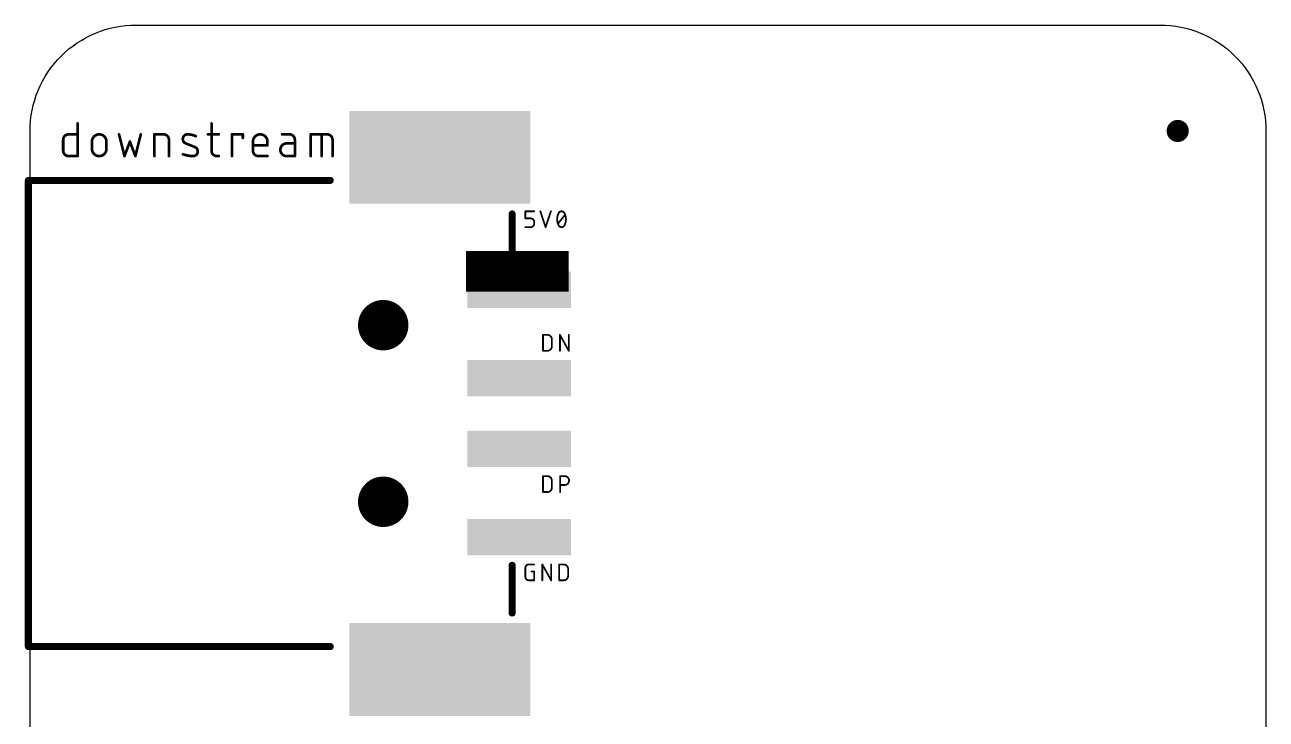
# Model space of a CAD drawing. Header units: millimetres. Extents: x 0 to 36.9, y 0 to 58.1.
# Drawn here: x 1.7 to 36.85, y 38.44 to 58.1 of the extents above; entities that cross this region are included whole.
import ezdxf

# ---------------------------------------------------------------- set-up
doc = ezdxf.new("R2010")
doc.units = ezdxf.units.MM
doc.layers.get('0').update_dxf_attribs({"true_color": 0xc2ced6})
doc.layers.add('0.0 - easgle cad import', color=7, linetype='Continuous', true_color=0xc2ced6)
doc.layers.add('0.1 - PCB', color=7, linetype='Continuous', true_color=0xc2ced6)
doc.layers.get('0').off()

# ---------------------------------------------------------------- blocks, each defined once
blk = doc.blocks.new('PIE')
at = {"const_width": 0.5}
blk.add_lwpolyline([(0, -0.25, 1), (0, 0.25, 1), (0, -0.25)], format="xyb", dxfattribs=at)
blk = doc.blocks.new('RECT')
blk.add_solid([(-0.5, -0.5), (0.5, -0.5), (-0.5, 0.5), (0.5, 0.5)])

msp = doc.modelspace()

# ---------------------------------------------------------------- linework, layer by layer
at = {"layer": '0.0 - easgle cad import'}
for points, const_width in [([(4.85, 58.1, 0.4142), (1.85, 55.1)], 0.01), ([(4.85, 58.102, 1), (4.85, 58.097)], 0.005), ([(4.85, 58.097, 1), (4.85, 58.102)], 0.005), ([(36.85, 55.1, 0.4142), (33.85, 58.1)], 0.01), ([(33.85, 58.102, 1), (33.85, 58.097)], 0.005), ([(33.85, 58.097, 1), (33.85, 58.102)], 0.005), ([(3.216, 55.312, 1), (3.178, 55.312)], 0.0381), ([(7.007, 55.312, 1), (6.968, 55.312)], 0.0381), ([(1.852, 55.1, 1), (1.847, 55.1)], 0.005), ([(1.847, 55.1, 1), (1.852, 55.1)], 0.005), ([(2.94, 55.004, 0.4142), (2.786, 54.85)], 0.0762), ([(2.805, 54.85, 1), (2.767, 54.85)], 0.0381), ([(2.767, 54.85, 1), (2.805, 54.85)], 0.0381), ([(2.94, 55.023, 1), (2.94, 54.985)], 0.0381), ([(2.94, 54.985, 1), (2.94, 55.023)], 0.0381), ([(3.197, 54.985, 1), (3.197, 55.023)], 0.0381), ([(4.011, 54.799, 1), (3.601, 54.799)], 0.0762), ([(4.386, 55.009, 1), (4.349, 54.999)], 0.0381), ([(5.002, 54.999, 1), (4.965, 55.009)], 0.0381), ([(5.39, 55.004, 1), (5.352, 55.004)], 0.0381), ([(5.371, 55.023, 1), (5.371, 54.985)], 0.0381), ([(5.781, 54.85, 0.4142), (5.627, 55.004)], 0.0762), ([(5.627, 55.023, 1), (5.627, 54.985)], 0.0381), ([(5.627, 54.985, 1), (5.627, 55.023)], 0.0381), ([(5.8, 54.85, 1), (5.762, 54.85)], 0.0381), ([(5.762, 54.85, 1), (5.8, 54.85)], 0.0381), ([(6.309, 55.004, 0.8318), (6.258, 54.747)], 0.0762), ([(6.54, 54.953, 0.1026), (6.309, 55.004)], 0.0762), ([(6.309, 55.023, 1), (6.309, 54.985)], 0.0381), ([(6.309, 54.985, 1), (6.309, 55.023)], 0.0381), ([(6.532, 54.935, 1), (6.548, 54.97)], 0.0381), ([(6.885, 55.023, 1), (6.885, 54.985)], 0.0381), ([(7.193, 54.985, 1), (7.193, 55.023)], 0.0381), ([(7.585, 55.004, 1), (7.547, 55.004)], 0.0381), ([(7.566, 55.023, 1), (7.566, 54.985)], 0.0381), ([(7.893, 55.004, 1), (7.855, 55.004)], 0.0381), ([(7.855, 54.901, 1), (7.893, 54.901)], 0.0381), ([(7.874, 54.985, 1), (7.874, 55.023)], 0.0381), ([(8.571, 54.799, 1), (8.161, 54.799)], 0.0762), ([(8.987, 55.023, 1), (8.987, 54.985)], 0.0381), ([(9.347, 54.85, 0.4142), (9.193, 55.004)], 0.0762), ([(9.193, 55.023, 1), (9.193, 54.985)], 0.0381), ([(9.193, 54.985, 1), (9.193, 55.023)], 0.0381), ([(9.366, 54.85, 1), (9.328, 54.85)], 0.0381), ([(9.328, 54.85, 1), (9.366, 54.85)], 0.0381), ([(9.817, 55.004, 1), (9.779, 55.004)], 0.0381), ([(9.798, 55.023, 1), (9.798, 54.985)], 0.0381), ([(10.125, 55.004, 1), (10.087, 55.004)], 0.0381), ([(10.414, 54.85, 0.4142), (10.26, 55.004)], 0.0762), ([(10.26, 55.023, 1), (10.26, 54.985)], 0.0381), ([(10.26, 54.985, 1), (10.26, 55.023)], 0.0381), ([(10.433, 54.85, 1), (10.395, 54.85)], 0.0381), ([(10.395, 54.85, 1), (10.433, 54.85)], 0.0381), ([(36.852, 55.1, 1), (36.847, 55.1)], 0.005), ([(36.847, 55.1, 1), (36.852, 55.1)], 0.005), ([(2.786, 54.542, 0.4142), (2.94, 54.388)], 0.0762), ([(2.805, 54.542, 1), (2.767, 54.542)], 0.0381), ([(2.767, 54.542, 1), (2.805, 54.542)], 0.0381), ([(3.62, 54.799, 1), (3.582, 54.799)], 0.0381), ([(3.582, 54.799, 1), (3.62, 54.799)], 0.0381), ([(3.601, 54.593, 1), (4.011, 54.593)], 0.0762), ([(3.62, 54.593, 1), (3.582, 54.593)], 0.0381), ([(3.582, 54.593, 1), (3.62, 54.593)], 0.0381), ([(4.03, 54.799, 1), (3.992, 54.799)], 0.0381), ([(3.992, 54.799, 1), (4.03, 54.799)], 0.0381), ([(4.03, 54.593, 1), (3.992, 54.593)], 0.0381), ([(3.992, 54.593, 1), (4.03, 54.593)], 0.0381), ([(4.694, 54.805, 1), (4.658, 54.792)], 0.0381), ([(4.694, 54.792, 1), (4.658, 54.805)], 0.0381), ([(6.265, 54.765, 1), (6.251, 54.73)], 0.0381), ([(6.251, 54.73, 1), (6.265, 54.765)], 0.0381), ([(6.463, 54.388, 0.8318), (6.514, 54.645)], 0.0762), ([(6.521, 54.662, 1), (6.507, 54.627)], 0.0381), ([(6.507, 54.627, 1), (6.521, 54.662)], 0.0381), ([(6.987, 54.542, 0.4142), (7.141, 54.388)], 0.0762), ([(7.007, 54.542, 1), (6.968, 54.542)], 0.0381), ([(6.968, 54.542, 1), (7.007, 54.542)], 0.0381), ([(8.161, 54.715, 1), (8.161, 54.677)], 0.0381), ([(8.18, 54.799, 1), (8.142, 54.799)], 0.0381), ([(8.142, 54.799, 1), (8.18, 54.799)], 0.0381), ([(8.161, 54.542, 0.4142), (8.315, 54.388)], 0.0762), ([(8.18, 54.542, 1), (8.142, 54.542)], 0.0381), ([(8.142, 54.542, 1), (8.18, 54.542)], 0.0381), ([(8.59, 54.799, 1), (8.552, 54.799)], 0.0381), ([(8.552, 54.799, 1), (8.59, 54.799)], 0.0381), ([(8.552, 54.696, 1), (8.59, 54.696)], 0.0381), ([(8.571, 54.677, 1), (8.571, 54.715)], 0.0381), ([(9.116, 54.747, 1), (9.116, 54.388)], 0.0762), ([(9.116, 54.766, 1), (9.116, 54.728)], 0.0381), ([(9.116, 54.728, 1), (9.116, 54.766)], 0.0381), ([(9.347, 54.728, 1), (9.347, 54.766)], 0.0381), ([(2.94, 54.407, 1), (2.94, 54.369)], 0.0381), ([(2.94, 54.369, 1), (2.94, 54.407)], 0.0381), ([(3.178, 54.388, 1), (3.216, 54.388)], 0.0381), ([(3.197, 54.369, 1), (3.197, 54.407)], 0.0381), ([(4.504, 54.395, 1), (4.54, 54.381)], 0.0381), ([(4.503, 54.383, 1), (4.54, 54.393)], 0.0381), ([(4.811, 54.393, 1), (4.848, 54.383)], 0.0381), ([(4.812, 54.381, 1), (4.848, 54.395)], 0.0381), ([(5.352, 54.388, 1), (5.39, 54.388)], 0.0381), ([(5.762, 54.388, 1), (5.8, 54.388)], 0.0381), ([(6.181, 54.439, 0.083), (6.463, 54.388)], 0.0762), ([(6.187, 54.457, 1), (6.174, 54.421)], 0.0381), ([(6.463, 54.407, 1), (6.463, 54.369)], 0.0381), ([(6.463, 54.369, 1), (6.463, 54.407)], 0.0381), ([(7.141, 54.407, 1), (7.141, 54.369)], 0.0381), ([(7.141, 54.369, 1), (7.141, 54.407)], 0.0381), ([(7.193, 54.369, 1), (7.193, 54.407)], 0.0381), ([(7.547, 54.388, 1), (7.585, 54.388)], 0.0381), ([(8.315, 54.407, 1), (8.315, 54.369)], 0.0381), ([(8.315, 54.369, 1), (8.315, 54.407)], 0.0381), ([(8.571, 54.369, 1), (8.571, 54.407)], 0.0381), ([(9.116, 54.407, 1), (9.116, 54.369)], 0.0381), ([(9.116, 54.369, 1), (9.116, 54.407)], 0.0381), ([(9.328, 54.388, 1), (9.366, 54.388)], 0.0381), ([(9.347, 54.369, 1), (9.347, 54.407)], 0.0381), ([(9.779, 54.388, 1), (9.817, 54.388)], 0.0381), ([(10.087, 54.388, 1), (10.125, 54.388)], 0.0381), ([(10.395, 54.388, 1), (10.433, 54.388)], 0.0381), ([(1.8, 53.75, 1), (1.8, 53.65)], 0.1), ([(1.85, 53.7, 1), (1.75, 53.7)], 0.1), ([(10.35, 53.65, 1), (10.35, 53.75)], 0.1), ([(15.55, 52.75, 1), (15.45, 52.75)], 0.1), ([(15.888, 52.825, 1), (15.863, 52.825)], 0.0254), ([(15.875, 52.837, 1), (15.875, 52.812)], 0.0254), ([(16.125, 52.812, 1), (16.125, 52.837)], 0.0254), ([(16.312, 52.829, 1), (16.288, 52.821)], 0.0254), ([(16.612, 52.821, 1), (16.588, 52.829)], 0.0254), ([(16.813, 52.762, 0.1139), (16.775, 52.6)], 0.0508), ([(16.9, 52.825, 0.3205), (16.813, 52.762)], 0.0508), ([(16.801, 52.766, 1), (16.825, 52.758)], 0.0254), ([(16.824, 52.757, 1), (16.801, 52.768)], 0.0254), ([(16.987, 52.762, 0.3205), (16.9, 52.825)], 0.0508), ([(16.9, 52.837, 1), (16.9, 52.812)], 0.0254), ([(16.9, 52.812, 1), (16.9, 52.837)], 0.0254), ([(17.025, 52.6, 0.1139), (16.987, 52.762)], 0.0508), ([(16.999, 52.768, 1), (16.976, 52.757)], 0.0254), ([(16.975, 52.758, 1), (16.999, 52.766)], 0.0254), ([(17.01, 52.717, 1), (16.99, 52.733)], 0.0254), ([(15.875, 52.638, 1), (15.875, 52.612)], 0.0254), ([(15.863, 52.625, 1), (15.888, 52.625)], 0.0254), ([(15.875, 52.388, 1), (15.875, 52.363)], 0.0254), ([(16.125, 52.525, 0.4142), (16.025, 52.625)], 0.0508), ([(16.025, 52.638, 1), (16.025, 52.612)], 0.0254), ([(16.025, 52.375, 0.4142), (16.125, 52.475)], 0.0508), ([(16.025, 52.388, 1), (16.025, 52.363)], 0.0254), ([(16.025, 52.612, 1), (16.025, 52.638)], 0.0254), ([(16.025, 52.363, 1), (16.025, 52.388)], 0.0254), ([(16.138, 52.525, 1), (16.112, 52.525)], 0.0254), ([(16.112, 52.525, 1), (16.138, 52.525)], 0.0254), ([(16.138, 52.475, 1), (16.112, 52.475)], 0.0254), ([(16.112, 52.475, 1), (16.138, 52.475)], 0.0254), ([(16.438, 52.371, 1), (16.462, 52.379)], 0.0254), ([(16.438, 52.379, 1), (16.462, 52.371)], 0.0254), ([(16.775, 52.6, 0.1139), (16.813, 52.438)], 0.0508), ([(16.788, 52.6, 1), (16.763, 52.6)], 0.0254), ([(16.763, 52.6, 1), (16.788, 52.6)], 0.0254), ([(16.79, 52.483, 1), (16.81, 52.467)], 0.0254), ([(16.813, 52.438, 0.3205), (16.9, 52.375)], 0.0508), ([(16.825, 52.442, 1), (16.801, 52.434)], 0.0254), ([(16.801, 52.432, 1), (16.824, 52.443)], 0.0254), ([(16.9, 52.375, 0.3204), (16.987, 52.438)], 0.0508), ([(16.9, 52.388, 1), (16.9, 52.363)], 0.0254), ([(16.9, 52.363, 1), (16.9, 52.388)], 0.0254), ([(16.987, 52.438, 0.1139), (17.025, 52.6)], 0.0508), ([(16.976, 52.443, 1), (16.999, 52.432)], 0.0254), ([(16.999, 52.434, 1), (16.975, 52.442)], 0.0254), ([(17.038, 52.6, 1), (17.012, 52.6)], 0.0254), ([(17.012, 52.6, 1), (17.038, 52.6)], 0.0254), ([(14.2, 51.702, 1), (14.2, 51.697)], 0.005), ([(14.202, 51.7, 1), (14.197, 51.7)], 0.005), ([(14.2, 51.692, 1), (14.2, 51.687)], 0.005), ([(14.2, 51.682, 1), (14.2, 51.677)], 0.005), ([(17.102, 51.7, 1), (17.097, 51.7)], 0.005), ([(17.1, 51.697, 1), (17.1, 51.702)], 0.005), ([(17.1, 51.687, 1), (17.1, 51.692)], 0.005), ([(17.1, 51.677, 1), (17.1, 51.682)], 0.005), ([(14.2, 51.672, 1), (14.2, 51.667)], 0.005), ([(14.2, 51.662, 1), (14.2, 51.657)], 0.005), ([(14.2, 51.652, 1), (14.2, 51.647)], 0.005), ([(14.2, 51.642, 1), (14.2, 51.637)], 0.005), ([(14.2, 51.632, 1), (14.2, 51.627)], 0.005), ([(14.2, 51.622, 1), (14.2, 51.617)], 0.005), ([(14.2, 51.612, 1), (14.2, 51.607)], 0.005), ([(14.2, 51.602, 1), (14.2, 51.597)], 0.005), ([(14.2, 51.592, 1), (14.2, 51.587)], 0.005), ([(14.2, 51.582, 1), (14.2, 51.577)], 0.005), ([(14.2, 51.572, 1), (14.2, 51.567)], 0.005), ([(14.2, 51.562, 1), (14.2, 51.557)], 0.005), ([(14.2, 51.552, 1), (14.2, 51.547)], 0.005), ([(14.2, 51.542, 1), (14.2, 51.537)], 0.005), ([(14.2, 51.532, 1), (14.2, 51.527)], 0.005), ([(14.2, 51.522, 1), (14.2, 51.517)], 0.005), ([(14.2, 51.512, 1), (14.2, 51.507)], 0.005), ([(14.2, 51.502, 1), (14.2, 51.497)], 0.005), ([(14.2, 51.492, 1), (14.2, 51.487)], 0.005), ([(14.2, 51.482, 1), (14.2, 51.477)], 0.005), ([(14.2, 51.472, 1), (14.2, 51.467)], 0.005), ([(14.2, 51.462, 1), (14.2, 51.457)], 0.005), ([(14.2, 51.452, 1), (14.2, 51.447)], 0.005), ([(14.2, 51.442, 1), (14.2, 51.437)], 0.005), ([(14.2, 51.432, 1), (14.2, 51.427)], 0.005), ([(14.2, 51.422, 1), (14.2, 51.417)], 0.005), ([(14.2, 51.412, 1), (14.2, 51.407)], 0.005), ([(14.2, 51.402, 1), (14.2, 51.397)], 0.005), ([(14.2, 51.392, 1), (14.2, 51.387)], 0.005), ([(14.2, 51.382, 1), (14.2, 51.377)], 0.005), ([(14.2, 51.372, 1), (14.2, 51.367)], 0.005), ([(14.2, 51.362, 1), (14.2, 51.357)], 0.005), ([(14.2, 51.352, 1), (14.2, 51.347)], 0.005), ([(14.2, 51.342, 1), (14.2, 51.337)], 0.005), ([(14.2, 51.332, 1), (14.2, 51.327)], 0.005), ([(15.45, 51.4, 1), (15.55, 51.4)], 0.1), ([(17.1, 51.667, 1), (17.1, 51.672)], 0.005), ([(17.1, 51.657, 1), (17.1, 51.662)], 0.005), ([(17.1, 51.647, 1), (17.1, 51.652)], 0.005), ([(17.1, 51.637, 1), (17.1, 51.642)], 0.005), ([(17.1, 51.627, 1), (17.1, 51.632)], 0.005), ([(17.1, 51.617, 1), (17.1, 51.622)], 0.005), ([(17.1, 51.607, 1), (17.1, 51.612)], 0.005), ([(17.1, 51.597, 1), (17.1, 51.602)], 0.005), ([(17.1, 51.587, 1), (17.1, 51.592)], 0.005), ([(17.1, 51.577, 1), (17.1, 51.582)], 0.005), ([(17.1, 51.567, 1), (17.1, 51.572)], 0.005), ([(17.1, 51.557, 1), (17.1, 51.562)], 0.005), ([(17.1, 51.547, 1), (17.1, 51.552)], 0.005), ([(17.1, 51.537, 1), (17.1, 51.542)], 0.005), ([(17.1, 51.527, 1), (17.1, 51.532)], 0.005), ([(17.1, 51.517, 1), (17.1, 51.522)], 0.005), ([(17.1, 51.507, 1), (17.1, 51.512)], 0.005), ([(17.1, 51.497, 1), (17.1, 51.502)], 0.005), ([(17.1, 51.487, 1), (17.1, 51.492)], 0.005), ([(17.1, 51.477, 1), (17.1, 51.482)], 0.005), ([(17.1, 51.467, 1), (17.1, 51.472)], 0.005), ([(17.1, 51.457, 1), (17.1, 51.462)], 0.005), ([(17.1, 51.447, 1), (17.1, 51.452)], 0.005), ([(17.1, 51.437, 1), (17.1, 51.442)], 0.005), ([(17.1, 51.427, 1), (17.1, 51.432)], 0.005), ([(17.1, 51.417, 1), (17.1, 51.422)], 0.005), ([(17.1, 51.407, 1), (17.1, 51.412)], 0.005), ([(17.1, 51.397, 1), (17.1, 51.402)], 0.005), ([(17.1, 51.387, 1), (17.1, 51.392)], 0.005), ([(17.1, 51.377, 1), (17.1, 51.382)], 0.005), ([(17.1, 51.367, 1), (17.1, 51.372)], 0.005), ([(17.1, 51.357, 1), (17.1, 51.362)], 0.005), ([(17.1, 51.347, 1), (17.1, 51.352)], 0.005), ([(17.1, 51.337, 1), (17.1, 51.342)], 0.005), ([(17.1, 51.327, 1), (17.1, 51.332)], 0.005), ([(14.2, 51.322, 1), (14.2, 51.317)], 0.005), ([(14.2, 51.312, 1), (14.2, 51.307)], 0.005), ([(14.2, 51.302, 1), (14.2, 51.297)], 0.005), ([(14.2, 51.292, 1), (14.2, 51.287)], 0.005), ([(14.2, 51.282, 1), (14.2, 51.277)], 0.005), ([(14.2, 51.272, 1), (14.2, 51.267)], 0.005), ([(14.2, 51.262, 1), (14.2, 51.257)], 0.005), ([(14.2, 51.252, 1), (14.2, 51.247)], 0.005), ([(14.2, 51.242, 1), (14.2, 51.237)], 0.005), ([(14.2, 51.232, 1), (14.2, 51.227)], 0.005), ([(14.2, 51.222, 1), (14.2, 51.217)], 0.005), ([(14.2, 51.212, 1), (14.2, 51.207)], 0.005), ([(14.2, 51.202, 1), (14.2, 51.197)], 0.005), ([(14.2, 51.192, 1), (14.2, 51.187)], 0.005), ([(14.2, 51.182, 1), (14.2, 51.177)], 0.005), ([(14.2, 51.172, 1), (14.2, 51.167)], 0.005), ([(14.2, 51.162, 1), (14.2, 51.157)], 0.005), ([(14.2, 51.152, 1), (14.2, 51.147)], 0.005), ([(14.2, 51.142, 1), (14.2, 51.137)], 0.005), ([(14.2, 51.132, 1), (14.2, 51.127)], 0.005), ([(14.2, 51.122, 1), (14.2, 51.117)], 0.005), ([(14.2, 51.112, 1), (14.2, 51.107)], 0.005), ([(14.2, 51.102, 1), (14.2, 51.097)], 0.005), ([(14.2, 51.092, 1), (14.2, 51.087)], 0.005), ([(14.2, 51.082, 1), (14.2, 51.077)], 0.005), ([(14.2, 51.072, 1), (14.2, 51.067)], 0.005), ([(14.2, 51.062, 1), (14.2, 51.057)], 0.005), ([(14.2, 51.052, 1), (14.2, 51.047)], 0.005), ([(14.2, 51.042, 1), (14.2, 51.037)], 0.005), ([(14.2, 51.032, 1), (14.2, 51.027)], 0.005), ([(14.2, 51.022, 1), (14.2, 51.017)], 0.005), ([(14.2, 51.012, 1), (14.2, 51.007)], 0.005), ([(14.2, 51.002, 1), (14.2, 50.997)], 0.005), ([(14.2, 50.992, 1), (14.2, 50.987)], 0.005), ([(14.2, 50.982, 1), (14.2, 50.977)], 0.005), ([(14.2, 50.972, 1), (14.2, 50.967)], 0.005), ([(17.1, 51.317, 1), (17.1, 51.322)], 0.005), ([(17.1, 51.307, 1), (17.1, 51.312)], 0.005), ([(17.1, 51.297, 1), (17.1, 51.302)], 0.005), ([(17.1, 51.287, 1), (17.1, 51.292)], 0.005), ([(17.1, 51.277, 1), (17.1, 51.282)], 0.005), ([(17.1, 51.267, 1), (17.1, 51.272)], 0.005), ([(17.1, 51.257, 1), (17.1, 51.262)], 0.005), ([(17.1, 51.247, 1), (17.1, 51.252)], 0.005), ([(17.1, 51.237, 1), (17.1, 51.242)], 0.005), ([(17.1, 51.227, 1), (17.1, 51.232)], 0.005), ([(17.1, 51.217, 1), (17.1, 51.222)], 0.005), ([(17.1, 51.207, 1), (17.1, 51.212)], 0.005), ([(17.1, 51.197, 1), (17.1, 51.202)], 0.005), ([(17.1, 51.187, 1), (17.1, 51.192)], 0.005), ([(17.1, 51.177, 1), (17.1, 51.182)], 0.005), ([(17.1, 51.167, 1), (17.1, 51.172)], 0.005), ([(17.1, 51.157, 1), (17.1, 51.162)], 0.005), ([(17.1, 51.147, 1), (17.1, 51.152)], 0.005), ([(17.1, 51.137, 1), (17.1, 51.142)], 0.005), ([(17.1, 51.127, 1), (17.1, 51.132)], 0.005), ([(17.1, 51.117, 1), (17.1, 51.122)], 0.005), ([(17.1, 51.107, 1), (17.1, 51.112)], 0.005), ([(17.1, 51.097, 1), (17.1, 51.102)], 0.005), ([(17.1, 51.087, 1), (17.1, 51.092)], 0.005), ([(17.1, 51.077, 1), (17.1, 51.082)], 0.005), ([(17.1, 51.067, 1), (17.1, 51.072)], 0.005), ([(17.1, 51.057, 1), (17.1, 51.062)], 0.005), ([(17.1, 51.047, 1), (17.1, 51.052)], 0.005), ([(17.1, 51.037, 1), (17.1, 51.042)], 0.005), ([(17.1, 51.027, 1), (17.1, 51.032)], 0.005), ([(17.1, 51.017, 1), (17.1, 51.022)], 0.005), ([(17.1, 51.007, 1), (17.1, 51.012)], 0.005), ([(17.1, 50.997, 1), (17.1, 51.002)], 0.005), ([(17.1, 50.987, 1), (17.1, 50.992)], 0.005), ([(17.1, 50.977, 1), (17.1, 50.982)], 0.005), ([(17.1, 50.967, 1), (17.1, 50.972)], 0.005), ([(14.2, 50.962, 1), (14.2, 50.957)], 0.005), ([(14.2, 50.952, 1), (14.2, 50.947)], 0.005), ([(14.2, 50.942, 1), (14.2, 50.937)], 0.005), ([(14.2, 50.932, 1), (14.2, 50.927)], 0.005), ([(14.2, 50.922, 1), (14.2, 50.917)], 0.005), ([(14.2, 50.912, 1), (14.2, 50.907)], 0.005), ([(14.2, 50.902, 1), (14.2, 50.897)], 0.005), ([(14.2, 50.892, 1), (14.2, 50.887)], 0.005), ([(14.2, 50.882, 1), (14.2, 50.877)], 0.005), ([(14.2, 50.872, 1), (14.2, 50.867)], 0.005), ([(14.2, 50.862, 1), (14.2, 50.857)], 0.005), ([(14.2, 50.852, 1), (14.2, 50.847)], 0.005), ([(14.2, 50.842, 1), (14.2, 50.837)], 0.005), ([(14.2, 50.832, 1), (14.2, 50.827)], 0.005), ([(14.2, 50.822, 1), (14.2, 50.817)], 0.005), ([(14.2, 50.812, 1), (14.2, 50.807)], 0.005), ([(14.2, 50.802, 1), (14.2, 50.797)], 0.005), ([(14.2, 50.792, 1), (14.2, 50.787)], 0.005), ([(14.2, 50.782, 1), (14.2, 50.777)], 0.005), ([(14.2, 50.772, 1), (14.2, 50.767)], 0.005), ([(14.2, 50.762, 1), (14.2, 50.757)], 0.005), ([(14.2, 50.752, 1), (14.2, 50.747)], 0.005), ([(14.2, 50.742, 1), (14.2, 50.737)], 0.005), ([(14.2, 50.732, 1), (14.2, 50.727)], 0.005), ([(14.2, 50.722, 1), (14.2, 50.717)], 0.005), ([(14.2, 50.712, 1), (14.2, 50.707)], 0.005), ([(14.2, 50.702, 1), (14.2, 50.697)], 0.005), ([(14.2, 50.692, 1), (14.2, 50.687)], 0.005), ([(14.2, 50.682, 1), (14.2, 50.677)], 0.005), ([(14.2, 50.672, 1), (14.2, 50.667)], 0.005), ([(14.2, 50.662, 1), (14.2, 50.657)], 0.005), ([(14.2, 50.652, 1), (14.2, 50.647)], 0.005), ([(14.2, 50.642, 1), (14.2, 50.637)], 0.005), ([(14.2, 50.632, 1), (14.2, 50.627)], 0.005), ([(14.2, 50.622, 1), (14.2, 50.617)], 0.005), ([(17.1, 50.957, 1), (17.1, 50.962)], 0.005), ([(17.1, 50.947, 1), (17.1, 50.952)], 0.005), ([(17.1, 50.937, 1), (17.1, 50.942)], 0.005), ([(17.1, 50.927, 1), (17.1, 50.932)], 0.005), ([(17.1, 50.917, 1), (17.1, 50.922)], 0.005), ([(17.1, 50.907, 1), (17.1, 50.912)], 0.005), ([(17.1, 50.897, 1), (17.1, 50.902)], 0.005), ([(17.1, 50.887, 1), (17.1, 50.892)], 0.005), ([(17.1, 50.877, 1), (17.1, 50.882)], 0.005), ([(17.1, 50.867, 1), (17.1, 50.872)], 0.005), ([(17.1, 50.857, 1), (17.1, 50.862)], 0.005), ([(17.1, 50.847, 1), (17.1, 50.852)], 0.005), ([(17.1, 50.837, 1), (17.1, 50.842)], 0.005), ([(17.1, 50.827, 1), (17.1, 50.832)], 0.005), ([(17.1, 50.817, 1), (17.1, 50.822)], 0.005), ([(17.1, 50.807, 1), (17.1, 50.812)], 0.005), ([(17.1, 50.797, 1), (17.1, 50.802)], 0.005), ([(17.1, 50.787, 1), (17.1, 50.792)], 0.005), ([(17.1, 50.777, 1), (17.1, 50.782)], 0.005), ([(17.1, 50.767, 1), (17.1, 50.772)], 0.005), ([(17.1, 50.757, 1), (17.1, 50.762)], 0.005), ([(17.1, 50.747, 1), (17.1, 50.752)], 0.005), ([(17.1, 50.737, 1), (17.1, 50.742)], 0.005), ([(17.1, 50.727, 1), (17.1, 50.732)], 0.005), ([(17.1, 50.717, 1), (17.1, 50.722)], 0.005), ([(17.1, 50.707, 1), (17.1, 50.712)], 0.005), ([(17.1, 50.697, 1), (17.1, 50.702)], 0.005), ([(17.1, 50.687, 1), (17.1, 50.692)], 0.005), ([(17.1, 50.677, 1), (17.1, 50.682)], 0.005), ([(17.1, 50.667, 1), (17.1, 50.672)], 0.005), ([(17.1, 50.657, 1), (17.1, 50.662)], 0.005), ([(17.1, 50.647, 1), (17.1, 50.652)], 0.005), ([(17.1, 50.637, 1), (17.1, 50.642)], 0.005), ([(17.1, 50.627, 1), (17.1, 50.632)], 0.005), ([(17.1, 50.617, 1), (17.1, 50.622)], 0.005), ([(11.85, 49.243, 1), (11.85, 49.957, 1), (11.85, 49.243)], 0.714), ([(14.2, 50.612, 1), (14.2, 50.607)], 0.005), ([(14.2, 50.602, 1), (14.2, 50.597)], 0.005), ([(14.2, 50.592, 1), (14.2, 50.587)], 0.005), ([(14.2, 50.582, 1), (14.2, 50.577)], 0.005), ([(14.2, 50.572, 1), (14.2, 50.567)], 0.005), ([(14.2, 50.562, 1), (14.2, 50.557)], 0.005), ([(14.2, 50.552, 1), (14.2, 50.547)], 0.005), ([(14.2, 50.552, 1), (14.2, 50.547)], 0.005), ([(14.197, 50.55, 1), (14.202, 50.55)], 0.005), ([(17.097, 50.55, 1), (17.102, 50.55)], 0.005), ([(17.1, 50.607, 1), (17.1, 50.612)], 0.005), ([(17.1, 50.597, 1), (17.1, 50.602)], 0.005), ([(17.1, 50.587, 1), (17.1, 50.592)], 0.005), ([(17.1, 50.577, 1), (17.1, 50.582)], 0.005), ([(17.1, 50.567, 1), (17.1, 50.572)], 0.005), ([(17.1, 50.557, 1), (17.1, 50.562)], 0.005), ([(17.1, 50.547, 1), (17.1, 50.552)], 0.005), ([(17.1, 50.547, 1), (17.1, 50.552)], 0.005), ([(16.388, 49.325, 1), (16.363, 49.325)], 0.0254), ([(16.375, 49.337, 1), (16.375, 49.312)], 0.0254), ([(16.625, 49.2, 0.4142), (16.5, 49.325)], 0.0508), ([(16.5, 49.337, 1), (16.5, 49.312)], 0.0254), ([(16.5, 49.312, 1), (16.5, 49.337)], 0.0254), ([(16.638, 49.2, 1), (16.612, 49.2)], 0.0254), ([(16.868, 49.325, 1), (16.843, 49.325)], 0.0254), ([(16.866, 49.331, 1), (16.844, 49.318)], 0.0254), ([(17.118, 49.325, 1), (17.092, 49.325)], 0.0254), ([(16.375, 48.888, 1), (16.375, 48.863)], 0.0254), ([(16.363, 48.875, 1), (16.388, 48.875)], 0.0254), ([(16.5, 48.875, 0.4142), (16.625, 49)], 0.0508), ([(16.5, 48.888, 1), (16.5, 48.863)], 0.0254), ([(16.5, 48.863, 1), (16.5, 48.888)], 0.0254), ([(16.612, 49.2, 1), (16.638, 49.2)], 0.0254), ([(16.638, 49, 1), (16.612, 49)], 0.0254), ([(16.612, 49, 1), (16.638, 49)], 0.0254), ([(16.843, 48.875, 1), (16.868, 48.875)], 0.0254), ([(17.092, 48.875, 1), (17.118, 48.875)], 0.0254), ([(17.094, 48.869, 1), (17.116, 48.882)], 0.0254), ([(16.388, 45.325, 1), (16.363, 45.325)], 0.0254), ([(16.375, 45.337, 1), (16.375, 45.312)], 0.0254), ([(16.625, 45.2, 0.4142), (16.5, 45.325)], 0.0508), ([(16.5, 45.337, 1), (16.5, 45.312)], 0.0254), ([(16.5, 45.312, 1), (16.5, 45.337)], 0.0254), ([(16.876, 45.325, 1), (16.85, 45.325)], 0.0254), ([(16.863, 45.337, 1), (16.863, 45.312)], 0.0254), ([(16.988, 45.075, 1), (16.988, 45.325)], 0.0508), ([(16.988, 45.337, 1), (16.988, 45.312)], 0.0254), ([(16.988, 45.312, 1), (16.988, 45.337)], 0.0254), ([(11.85, 44.243, 1), (11.85, 44.957, 1), (11.85, 44.243)], 0.714), ([(16.5, 44.875, 0.4142), (16.625, 45)], 0.0508), ([(16.638, 45.2, 1), (16.612, 45.2)], 0.0254), ([(16.612, 45.2, 1), (16.638, 45.2)], 0.0254), ([(16.638, 45, 1), (16.612, 45)], 0.0254), ([(16.612, 45, 1), (16.638, 45)], 0.0254), ([(16.863, 45.088, 1), (16.863, 45.062)], 0.0254), ([(16.988, 45.088, 1), (16.988, 45.062)], 0.0254), ([(16.988, 45.062, 1), (16.988, 45.088)], 0.0254), ([(16.375, 44.888, 1), (16.375, 44.863)], 0.0254), ([(16.363, 44.875, 1), (16.388, 44.875)], 0.0254), ([(16.5, 44.888, 1), (16.5, 44.863)], 0.0254), ([(16.5, 44.863, 1), (16.5, 44.888)], 0.0254), ([(16.85, 44.875, 1), (16.876, 44.875)], 0.0254), ([(15.55, 42.8, 1), (15.45, 42.8)], 0.1), ([(15.975, 42.825, 0.4142), (15.875, 42.725)], 0.0508), ([(15.888, 42.725, 1), (15.863, 42.725)], 0.0254), ([(15.863, 42.725, 1), (15.888, 42.725)], 0.0254), ([(15.975, 42.837, 1), (15.975, 42.812)], 0.0254), ([(15.975, 42.812, 1), (15.975, 42.837)], 0.0254), ([(16.05, 42.638, 1), (16.05, 42.612)], 0.0254), ([(16.138, 42.625, 1), (16.112, 42.625)], 0.0254), ([(16.125, 42.812, 1), (16.125, 42.837)], 0.0254), ([(16.125, 42.612, 1), (16.125, 42.638)], 0.0254), ([(16.368, 42.825, 1), (16.343, 42.825)], 0.0254), ([(16.366, 42.831, 1), (16.344, 42.818)], 0.0254), ([(16.618, 42.825, 1), (16.592, 42.825)], 0.0254), ([(16.848, 42.825, 1), (16.823, 42.825)], 0.0254), ([(16.835, 42.837, 1), (16.835, 42.812)], 0.0254), ([(17.085, 42.7, 0.4142), (16.96, 42.825)], 0.0508), ([(16.96, 42.837, 1), (16.96, 42.812)], 0.0254), ([(16.96, 42.812, 1), (16.96, 42.837)], 0.0254), ([(17.098, 42.7, 1), (17.072, 42.7)], 0.0254), ([(17.072, 42.7, 1), (17.098, 42.7)], 0.0254), ([(15.875, 42.475, 0.4142), (15.975, 42.375)], 0.0508), ([(15.888, 42.475, 1), (15.863, 42.475)], 0.0254), ([(15.863, 42.475, 1), (15.888, 42.475)], 0.0254), ([(15.975, 42.388, 1), (15.975, 42.363)], 0.0254), ([(15.975, 42.363, 1), (15.975, 42.388)], 0.0254), ([(16.112, 42.375, 1), (16.138, 42.375)], 0.0254), ([(16.125, 42.363, 1), (16.125, 42.388)], 0.0254), ([(16.343, 42.375, 1), (16.368, 42.375)], 0.0254), ([(16.592, 42.375, 1), (16.618, 42.375)], 0.0254), ([(16.594, 42.369, 1), (16.616, 42.382)], 0.0254), ([(16.835, 42.388, 1), (16.835, 42.363)], 0.0254), ([(16.823, 42.375, 1), (16.848, 42.375)], 0.0254), ([(16.96, 42.375, 0.4142), (17.085, 42.5)], 0.0508), ([(16.96, 42.388, 1), (16.96, 42.363)], 0.0254), ([(16.96, 42.363, 1), (16.96, 42.388)], 0.0254), ([(17.098, 42.5, 1), (17.072, 42.5)], 0.0254), ([(17.072, 42.5, 1), (17.098, 42.5)], 0.0254), ([(15.45, 41.45, 1), (15.55, 41.45)], 0.1), ([(1.8, 40.55, 1), (1.8, 40.45)], 0.1), ([(1.75, 40.5, 1), (1.85, 40.5)], 0.1), ([(10.35, 40.45, 1), (10.35, 40.55)], 0.1)]:
    msp.add_lwpolyline(points, format="xyb", dxfattribs=dict(at, const_width=const_width))
for points, const_width in [([(4.85, 58.1), (33.85, 58.1)], 0.01), ([(3.197, 55.312), (3.197, 54.388)], 0.0762), ([(6.987, 55.312), (6.987, 54.542)], 0.0762), ([(1.85, 5.1), (1.85, 55.1)], 0.01), ([(2.786, 54.542), (2.786, 54.85)], 0.0762), ([(2.94, 55.004), (3.197, 55.004)], 0.0762), ([(4.368, 55.004), (4.522, 54.388)], 0.0762), ([(4.83, 54.388), (4.984, 55.004)], 0.0762), ([(5.371, 54.388), (5.371, 55.004)], 0.0762), ([(5.371, 55.004), (5.627, 55.004)], 0.0762), ([(5.781, 54.85), (5.781, 54.388)], 0.0762), ([(6.885, 55.004), (7.193, 55.004)], 0.0762), ([(7.566, 54.388), (7.566, 55.004)], 0.0762), ([(7.566, 55.004), (7.874, 55.004)], 0.0762), ([(7.874, 55.004), (7.874, 54.901)], 0.0762), ([(9.193, 55.004), (8.987, 55.004)], 0.0762), ([(9.347, 54.388), (9.347, 54.85)], 0.0762), ([(9.798, 54.388), (9.798, 55.004)], 0.0762), ([(9.798, 55.004), (10.26, 55.004)], 0.0762), ([(10.106, 54.388), (10.106, 55.004)], 0.0762), ([(10.414, 54.85), (10.414, 54.388)], 0.0762), ([(36.85, 55.1), (36.85, 5.1)], 0.01), ([(3.601, 54.593), (3.601, 54.799)], 0.0762), ([(4.011, 54.799), (4.011, 54.593)], 0.0762), ([(4.522, 54.388), (4.676, 54.799)], 0.0762), ([(4.676, 54.799), (4.83, 54.388)], 0.0762), ([(6.514, 54.645), (6.258, 54.747)], 0.0762), ([(8.161, 54.542), (8.161, 54.799)], 0.0762), ([(8.571, 54.696), (8.161, 54.696)], 0.0762), ([(8.571, 54.799), (8.571, 54.696)], 0.0762), ([(9.347, 54.747), (9.116, 54.747)], 0.0762), ([(3.197, 54.388), (2.94, 54.388)], 0.0762), ([(7.141, 54.388), (7.193, 54.388)], 0.0762), ([(8.571, 54.388), (8.315, 54.388)], 0.0762), ([(9.116, 54.388), (9.347, 54.388)], 0.0762), ([(1.8, 53.7), (10.35, 53.7)], 0.2), ([(1.8, 40.5), (1.8, 53.7)], 0.2), ([(15.5, 52.75), (15.5, 51.4)], 0.2), ([(15.875, 52.625), (15.875, 52.825)], 0.0508), ([(15.875, 52.825), (16.125, 52.825)], 0.0508), ([(16.3, 52.825), (16.45, 52.375)], 0.0508), ([(16.45, 52.375), (16.6, 52.825)], 0.0508), ([(16.8, 52.475), (17, 52.725)], 0.0508), ([(16.025, 52.625), (15.875, 52.625)], 0.0508), ([(15.875, 52.375), (16.025, 52.375)], 0.0508), ([(16.125, 52.475), (16.125, 52.525)], 0.0508), ([(14.2, 51.7), (17.1, 51.7)], 0.01), ([(14.2, 50.55), (14.2, 51.7)], 0.01), ([(14.2, 51.69), (17.1, 51.69)], 0.01), ([(14.2, 51.68), (17.1, 51.68)], 0.01), ([(17.1, 51.7), (17.1, 50.55)], 0.01), ([(14.2, 51.67), (17.1, 51.67)], 0.01), ([(14.2, 51.66), (17.1, 51.66)], 0.01), ([(14.2, 51.65), (17.1, 51.65)], 0.01), ([(14.2, 51.64), (17.1, 51.64)], 0.01), ([(14.2, 51.63), (17.1, 51.63)], 0.01), ([(14.2, 51.62), (17.1, 51.62)], 0.01), ([(14.2, 51.61), (17.1, 51.61)], 0.01), ([(14.2, 51.6), (17.1, 51.6)], 0.01), ([(14.2, 51.59), (17.1, 51.59)], 0.01), ([(14.2, 51.58), (17.1, 51.58)], 0.01), ([(14.2, 51.57), (17.1, 51.57)], 0.01), ([(14.2, 51.56), (17.1, 51.56)], 0.01), ([(14.2, 51.55), (17.1, 51.55)], 0.01), ([(14.2, 51.54), (17.1, 51.54)], 0.01), ([(14.2, 51.53), (17.1, 51.53)], 0.01), ([(14.2, 51.52), (17.1, 51.52)], 0.01), ([(14.2, 51.51), (17.1, 51.51)], 0.01), ([(14.2, 51.5), (17.1, 51.5)], 0.01), ([(14.2, 51.49), (17.1, 51.49)], 0.01), ([(14.2, 51.48), (17.1, 51.48)], 0.01), ([(14.2, 51.47), (17.1, 51.47)], 0.01), ([(14.2, 51.46), (17.1, 51.46)], 0.01), ([(14.2, 51.45), (17.1, 51.45)], 0.01), ([(14.2, 51.44), (17.1, 51.44)], 0.01), ([(14.2, 51.43), (17.1, 51.43)], 0.01), ([(14.2, 51.42), (17.1, 51.42)], 0.01), ([(14.2, 51.41), (17.1, 51.41)], 0.01), ([(14.2, 51.4), (17.1, 51.4)], 0.01), ([(14.2, 51.39), (17.1, 51.39)], 0.01), ([(14.2, 51.38), (17.1, 51.38)], 0.01), ([(14.2, 51.37), (17.1, 51.37)], 0.01), ([(14.2, 51.36), (17.1, 51.36)], 0.01), ([(14.2, 51.35), (17.1, 51.35)], 0.01), ([(14.2, 51.34), (17.1, 51.34)], 0.01), ([(14.2, 51.33), (17.1, 51.33)], 0.01), ([(14.2, 51.32), (17.1, 51.32)], 0.01), ([(14.2, 51.31), (17.1, 51.31)], 0.01), ([(14.2, 51.3), (17.1, 51.3)], 0.01), ([(14.2, 51.29), (17.1, 51.29)], 0.01), ([(14.2, 51.28), (17.1, 51.28)], 0.01), ([(14.2, 51.27), (17.1, 51.27)], 0.01), ([(14.2, 51.26), (17.1, 51.26)], 0.01), ([(14.2, 51.25), (17.1, 51.25)], 0.01), ([(14.2, 51.24), (17.1, 51.24)], 0.01), ([(14.2, 51.23), (17.1, 51.23)], 0.01), ([(14.2, 51.22), (17.1, 51.22)], 0.01), ([(14.2, 51.21), (17.1, 51.21)], 0.01), ([(14.2, 51.2), (17.1, 51.2)], 0.01), ([(14.2, 51.19), (17.1, 51.19)], 0.01), ([(14.2, 51.18), (17.1, 51.18)], 0.01), ([(14.2, 51.17), (17.1, 51.17)], 0.01), ([(14.2, 51.16), (17.1, 51.16)], 0.01), ([(14.2, 51.15), (17.1, 51.15)], 0.01), ([(14.2, 51.14), (17.1, 51.14)], 0.01), ([(14.2, 51.13), (17.1, 51.13)], 0.01), ([(14.2, 51.12), (17.1, 51.12)], 0.01), ([(14.2, 51.11), (17.1, 51.11)], 0.01), ([(14.2, 51.1), (17.1, 51.1)], 0.01), ([(14.2, 51.09), (17.1, 51.09)], 0.01), ([(14.2, 51.08), (17.1, 51.08)], 0.01), ([(14.2, 51.07), (17.1, 51.07)], 0.01), ([(14.2, 51.06), (17.1, 51.06)], 0.01), ([(14.2, 51.05), (17.1, 51.05)], 0.01), ([(14.2, 51.04), (17.1, 51.04)], 0.01), ([(14.2, 51.03), (17.1, 51.03)], 0.01), ([(14.2, 51.02), (17.1, 51.02)], 0.01), ([(14.2, 51.01), (17.1, 51.01)], 0.01), ([(14.2, 51), (17.1, 51)], 0.01), ([(14.2, 50.99), (17.1, 50.99)], 0.01), ([(14.2, 50.98), (17.1, 50.98)], 0.01), ([(14.2, 50.97), (17.1, 50.97)], 0.01), ([(14.2, 50.96), (17.1, 50.96)], 0.01), ([(14.2, 50.95), (17.1, 50.95)], 0.01), ([(14.2, 50.94), (17.1, 50.94)], 0.01), ([(14.2, 50.93), (17.1, 50.93)], 0.01), ([(14.2, 50.92), (17.1, 50.92)], 0.01), ([(14.2, 50.91), (17.1, 50.91)], 0.01), ([(14.2, 50.9), (17.1, 50.9)], 0.01), ([(14.2, 50.89), (17.1, 50.89)], 0.01), ([(14.2, 50.88), (17.1, 50.88)], 0.01), ([(14.2, 50.87), (17.1, 50.87)], 0.01), ([(14.2, 50.86), (17.1, 50.86)], 0.01), ([(14.2, 50.85), (17.1, 50.85)], 0.01), ([(14.2, 50.84), (17.1, 50.84)], 0.01), ([(14.2, 50.83), (17.1, 50.83)], 0.01), ([(14.2, 50.82), (17.1, 50.82)], 0.01), ([(14.2, 50.81), (17.1, 50.81)], 0.01), ([(14.2, 50.8), (17.1, 50.8)], 0.01), ([(14.2, 50.79), (17.1, 50.79)], 0.01), ([(14.2, 50.78), (17.1, 50.78)], 0.01), ([(14.2, 50.77), (17.1, 50.77)], 0.01), ([(14.2, 50.76), (17.1, 50.76)], 0.01), ([(14.2, 50.75), (17.1, 50.75)], 0.01), ([(14.2, 50.74), (17.1, 50.74)], 0.01), ([(14.2, 50.73), (17.1, 50.73)], 0.01), ([(14.2, 50.72), (17.1, 50.72)], 0.01), ([(14.2, 50.71), (17.1, 50.71)], 0.01), ([(14.2, 50.7), (17.1, 50.7)], 0.01), ([(14.2, 50.69), (17.1, 50.69)], 0.01), ([(14.2, 50.68), (17.1, 50.68)], 0.01), ([(14.2, 50.67), (17.1, 50.67)], 0.01), ([(14.2, 50.66), (17.1, 50.66)], 0.01), ([(14.2, 50.65), (17.1, 50.65)], 0.01), ([(14.2, 50.64), (17.1, 50.64)], 0.01), ([(14.2, 50.63), (17.1, 50.63)], 0.01), ([(14.2, 50.62), (17.1, 50.62)], 0.01), ([(14.2, 50.61), (17.1, 50.61)], 0.01), ([(14.2, 50.6), (17.1, 50.6)], 0.01), ([(14.2, 50.59), (17.1, 50.59)], 0.01), ([(14.2, 50.58), (17.1, 50.58)], 0.01), ([(14.2, 50.57), (17.1, 50.57)], 0.01), ([(14.2, 50.56), (17.1, 50.56)], 0.01), ([(17.1, 50.55), (14.2, 50.55)], 0.01), ([(14.2, 50.55), (17.1, 50.55)], 0.01), ([(16.375, 48.875), (16.375, 49.325)], 0.0508), ([(16.375, 49.325), (16.5, 49.325)], 0.0508), ([(16.625, 49.2), (16.625, 49)], 0.0508), ([(16.855, 48.875), (16.855, 49.325)], 0.0508), ([(16.855, 49.325), (17.105, 48.875)], 0.0508), ([(17.105, 48.875), (17.105, 49.325)], 0.0508), ([(16.5, 48.875), (16.375, 48.875)], 0.0508), ([(16.375, 44.875), (16.375, 45.325)], 0.0508), ([(16.375, 45.325), (16.5, 45.325)], 0.0508), ([(16.863, 44.875), (16.863, 45.325)], 0.0508), ([(16.863, 45.325), (16.988, 45.325)], 0.0508), ([(16.625, 45.2), (16.625, 45)], 0.0508), ([(16.988, 45.075), (16.863, 45.075)], 0.0508), ([(16.5, 44.875), (16.375, 44.875)], 0.0508), ([(15.5, 42.8), (15.5, 41.45)], 0.2), ([(15.875, 42.475), (15.875, 42.725)], 0.0508), ([(15.975, 42.825), (16.125, 42.825)], 0.0508), ([(16.05, 42.625), (16.125, 42.625)], 0.0508), ([(16.125, 42.625), (16.125, 42.375)], 0.0508), ([(16.355, 42.375), (16.355, 42.825)], 0.0508), ([(16.355, 42.825), (16.605, 42.375)], 0.0508), ([(16.605, 42.375), (16.605, 42.825)], 0.0508), ([(16.835, 42.375), (16.835, 42.825)], 0.0508), ([(16.835, 42.825), (16.96, 42.825)], 0.0508), ([(17.085, 42.7), (17.085, 42.5)], 0.0508), ([(16.125, 42.375), (15.975, 42.375)], 0.0508), ([(16.96, 42.375), (16.835, 42.375)], 0.0508), ([(10.35, 40.5), (1.8, 40.5)], 0.2)]:
    msp.add_lwpolyline(points, dxfattribs=dict(at, const_width=const_width))
at = {"layer": '0.1 - PCB'}
msp.add_lwpolyline([(1.85, 5.1), (1.85, 55.1, -0.414214), (4.85, 58.1), (33.85, 58.1, -0.414214), (36.85, 55.1), (36.85, 5.1, -0.414214), (33.85, 2.1), (4.85, 2.1, -0.414214)], format="xyb", close=True, dxfattribs=at)

# ---------------------------------------------------------------- block references
at = {"layer": '0.0 - easgle cad import', "rotation": 270}
for p, xscale, yscale in [((13.45, 54.35), 2.627, 5.127), ((15.7, 50.6), 1.027, 2.927), ((15.7, 48.1), 1.027, 2.927), ((15.7, 46.1), 1.027, 2.927), ((15.7, 43.6), 1.027, 2.927), ((13.45, 39.85), 2.627, 5.127)]:
    msp.add_blockref('RECT', p, dxfattribs=dict(at, xscale=xscale, yscale=yscale))
at = {"layer": '0.0 - easgle cad import', "xscale": 0.627, "yscale": 0.627}
msp.add_blockref('PIE', (34.35, 55.1), dxfattribs=at)

doc.saveas('drawing.dxf')
